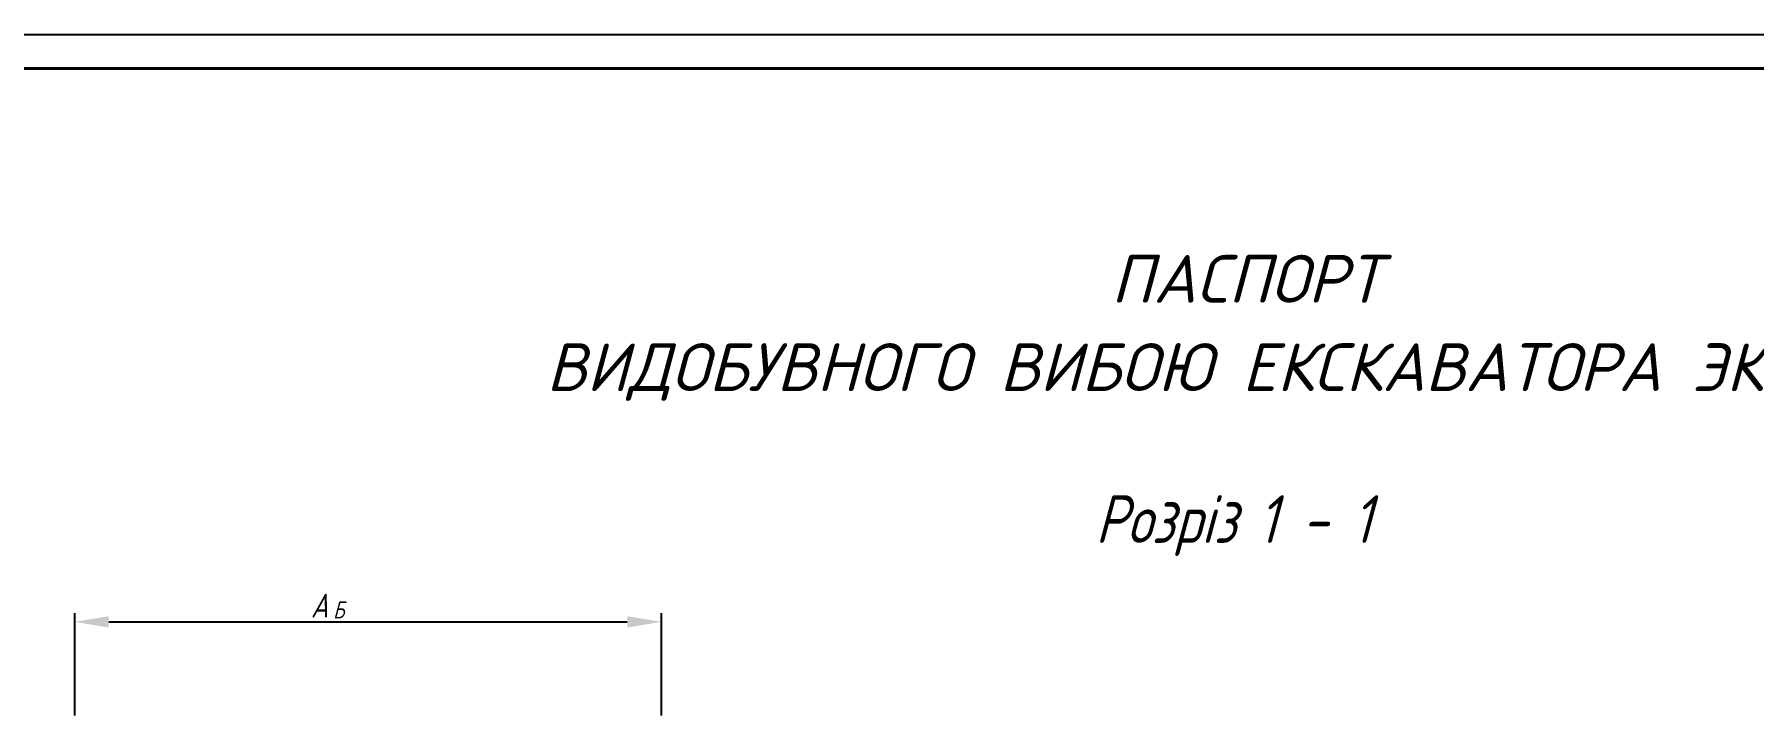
# Model space of a CAD drawing. Header units: millimetres. Extents: x 0 to 594, y 0 to 841.
# Drawn here: x 136.2 to 388.2, y 741.1 to 841 of the extents above; entities that cross this region are included whole.
import ezdxf

# ---------------------------------------------------------------- set-up
doc = ezdxf.new("R2010")
doc.units = ezdxf.units.MM
doc.layers.add('KONTUR', color=7, linetype='Continuous')
doc.layers.add('Рамка', color=30, linetype='Continuous')
doc.layers.add('Основная', color=7, linetype='Continuous', lineweight=40)
doc.styles.add('Такие дела', font='GOST_A.TTF', dxfattribs={"oblique": 15})

# ---------------------------------------------------------------- blocks, each defined once
blk = doc.blocks.new('U0')
at = {"layer": 'KONTUR'}
blk.add_line((0, 841), (594, 841), dxfattribs=at)
at = {"layer": 'Основная'}
blk.add_line((589, 836), (20, 836), dxfattribs=at)

msp = doc.modelspace()

# ---------------------------------------------------------------- linework, layer by layer
at = {"color": 0}
for p, q in [((142.13, 741.1), (142.13, 756.1)), ((228.13, 741.1), (228.13, 756.1)), ((147.13, 754.85), (223.13, 754.85))]:
    msp.add_line(p, q, dxfattribs=at)
for points in [[(147.13, 755.68), (147.13, 754.02), (142.13, 754.85)], [(223.13, 755.68), (223.13, 754.02), (228.13, 754.85)]]:
    msp.add_solid(points, dxfattribs=at)

# ---------------------------------------------------------------- block references
at = {"layer": 'Рамка'}
msp.add_blockref('U0', (0, 0), dxfattribs=at)

# ---------------------------------------------------------------- texts
at = {"color": 0, "style": 'Такие дела', "oblique": 15}
for s, height, p in [('Розріз ', 7, (291.74, 766.41)), ('1 - 1', 7, (315.56, 766.41)), ('А', 3.5, (176.75, 755.48)), ('Б', 2.5, (180.01, 755.35))]:
    msp.add_text(s, height=height, dxfattribs=at).set_placement(p)
at = {"color": 0, "lineweight": 20, "char_height": 7, "attachment_point": 1}
for s, insert, width in [('{\\fISOCPEUR|b0|i1|c204|p34;ПАСПОРТ}', (294.03, 808.65), 99.9581), ('{\\fISOCPEUR|b0|i1|c204|p34;ВИДОБУВНОГО ВИБОЮ ЕКСКАВАТОРА ЭКГ - \\fISOCPEUR|b0|i1|c0|p34;5A\\fTahoma|b0|i0|c204|p32;\\P              }', (211.26, 795.7), 489.8799)]:
    msp.add_mtext(s, dxfattribs=dict(at, insert=insert, width=width))

doc.saveas('drawing.dxf')
